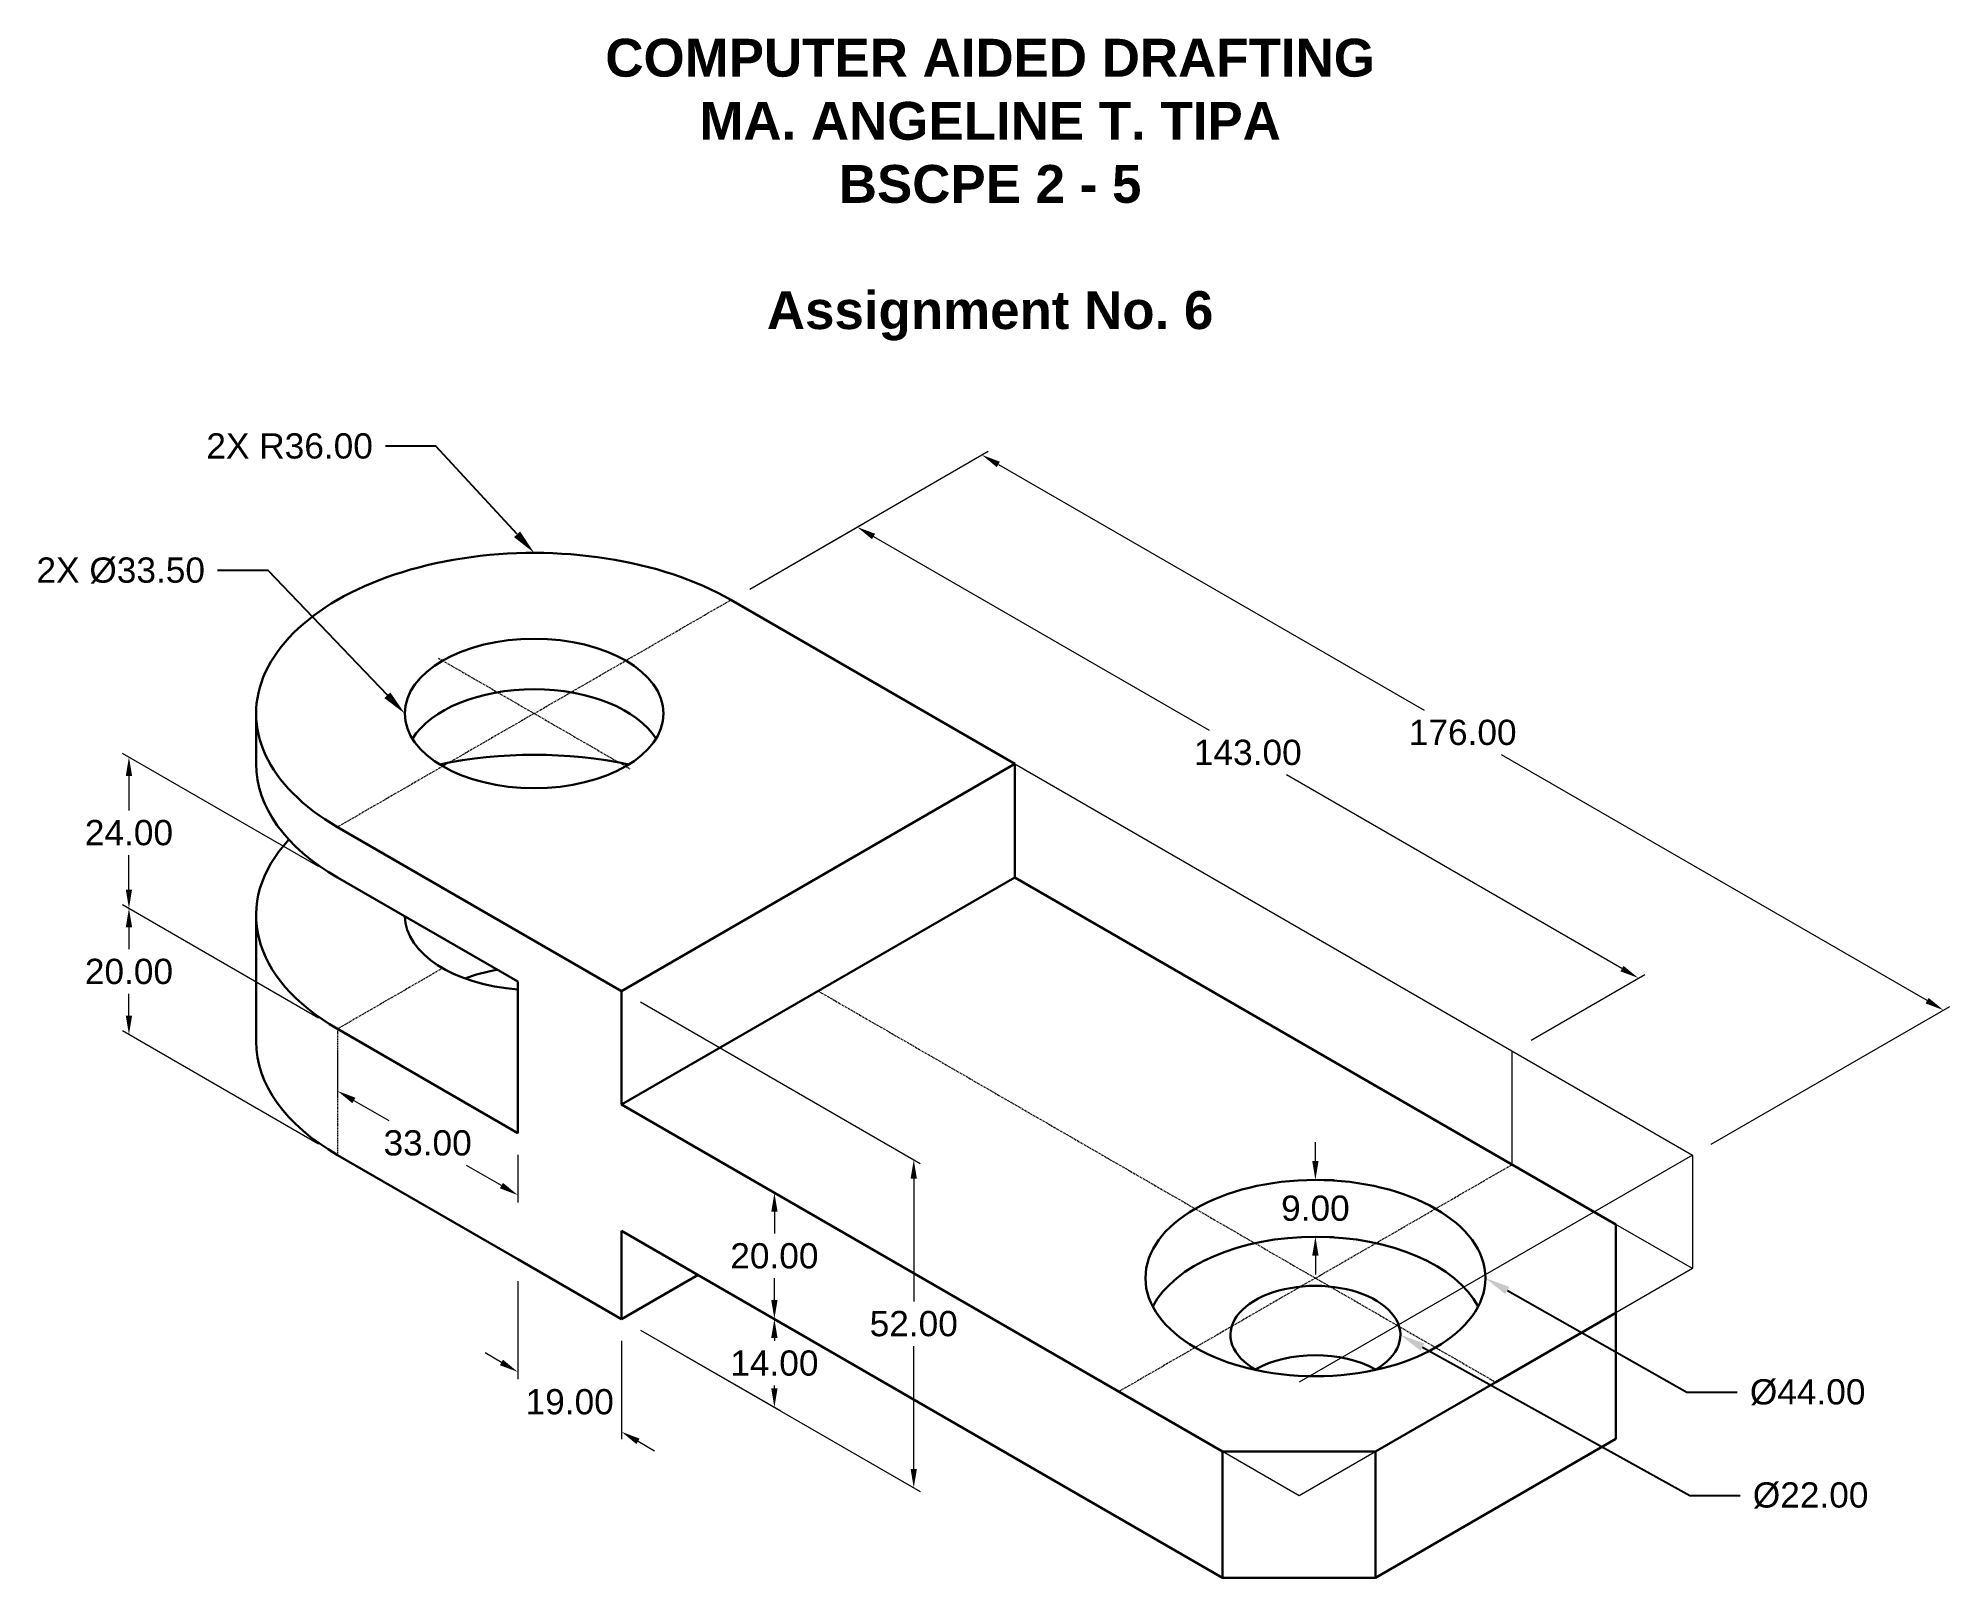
# Model space of a CAD drawing. Header units: inches. Extents: x 3408 to 3711, y 2978 to 3222.
import ezdxf
from ezdxf import colors
from ezdxf.entities.mleader import LeaderData, LeaderLine
from ezdxf.math import Vec2, Vec3

# ---------------------------------------------------------------- set-up
doc = ezdxf.new("R2010")
doc.units = ezdxf.units.IN
doc.header["$LTSCALE"] = 0.01
doc.header["$MEASUREMENT"] = 0
doc.linetypes.add('ACAD_ISO08W100', pattern=[36, 24, -3, 6, -3])
for name, color, linetype, lineweight in [('center line', 140, 'ACAD_ISO08W100', 13), ('extension line', 110, 'Continuous', 13), ('guide line', 170, 'Continuous', 9), ('object line', 7, 'Continuous', 30)]:
    doc.layers.add(name, color=color, linetype=linetype, lineweight=lineweight)
doc.styles.get("Standard").update_dxf_attribs({"font": 'arial.ttf'})
doc.dimstyles.new('ISO-25', dxfattribs={"dimtxt": 4, "dimasz": 3, "dimexe": 1, "dimexo": 3, "dimgap": 1.5, "dimtad": 0, "dimtih": 1, "dimtoh": 1, "dimzin": 1, "dimdsep": 46, "dimtxsty": 'Standard', "dimcen": 0.5, "dimadec": 0, "dimazin": 0, "dimtfac": 1, "dimtofl": 0, "dimtmove": 0, "dimatfit": 3, "dimfxl": 0.03937, "dimlwd": 13, "dimlwe": 13, "dimarcsym": 0})

# ---------------------------------------------------------------- blocks, each defined once
blk = doc.blocks.new('*D0')
at = {"layer": 'Defpoints', "color": 0, "transparency": 16777216}
for p in [(3455.73, 3089.39), (3422.66, 3084.48), (3455.73, 3065.39)]:
    blk.add_point(p, dxfattribs=at)
at = {"layer": 'extension line', "color": 0, "linetype": 'Continuous', "lineweight": 13, "transparency": 16777216}
for p, q in [((3452.73, 3091.12), (3421.66, 3109.06)), ((3422.66, 3105.48), (3422.66, 3100.02)), ((3422.66, 3087.48), (3422.66, 3092.94)), ((3452.73, 3067.12), (3421.66, 3085.06))]:
    blk.add_line(p, q, dxfattribs=at)
at = {"layer": 'extension line', "color": 0, "transparency": 16777216}
for points in [[(3422.16, 3105.48), (3423.16, 3105.48), (3422.66, 3108.48)], [(3422.16, 3087.48), (3423.16, 3087.48), (3422.66, 3084.48)]]:
    blk.add_solid(points, dxfattribs=at)
at = {"layer": 'extension line', "color": 0, "transparency": 16777216, "insert": (3422.66, 3096.48), "char_height": 4, "attachment_point": 5}
blk.add_mtext('24.00', dxfattribs=at)
blk = doc.blocks.new('*D1')
at = {"layer": 'Defpoints', "color": 0, "transparency": 16777216}
for p in [(3422.66, 3064.48), (3455.73, 3065.39), (3455.73, 3045.39)]:
    blk.add_point(p, dxfattribs=at)
at = {"layer": 'extension line', "color": 0, "linetype": 'Continuous', "lineweight": 13, "transparency": 16777216}
for p, q in [((3452.73, 3067.12), (3421.66, 3085.06)), ((3422.66, 3081.48), (3422.66, 3078.02)), ((3422.66, 3067.48), (3422.66, 3070.94)), ((3452.73, 3047.12), (3421.66, 3065.06))]:
    blk.add_line(p, q, dxfattribs=at)
at = {"layer": 'extension line', "color": 0, "transparency": 16777216}
for points in [[(3422.16, 3081.48), (3423.16, 3081.48), (3422.66, 3084.48)], [(3422.16, 3067.48), (3423.16, 3067.48), (3422.66, 3064.48)]]:
    blk.add_solid(points, dxfattribs=at)
at = {"layer": 'extension line', "color": 0, "transparency": 16777216, "insert": (3422.66, 3074.48), "char_height": 4, "attachment_point": 5}
blk.add_mtext('20.00', dxfattribs=at)
blk = doc.blocks.new('*D2')
at = {"layer": 'Defpoints', "color": 0, "transparency": 16777216}
for p in [(3455.73, 3065.39), (3484.3, 3048.89), (3484.3, 3039.05)]:
    blk.add_point(p, dxfattribs=at)
at = {"layer": 'extension line', "color": 0, "linetype": 'Continuous', "lineweight": 13, "transparency": 16777216}
for p, q in [((3455.73, 3061.93), (3455.73, 3054.4)), ((3458.32, 3054.05), (3463.88, 3050.85)), ((3484.3, 3045.43), (3484.3, 3037.9)), ((3481.71, 3040.55), (3476.15, 3043.76))]:
    blk.add_line(p, q, dxfattribs=at)
at = {"layer": 'extension line', "color": 0, "transparency": 16777216}
for points in [[(3458.57, 3054.48), (3458.07, 3053.62), (3455.73, 3055.55)], [(3481.96, 3040.98), (3481.46, 3040.12), (3484.3, 3039.05)]]:
    blk.add_solid(points, dxfattribs=at)
at = {"layer": 'extension line', "color": 0, "transparency": 16777216, "insert": (3470.01, 3047.3), "char_height": 4, "attachment_point": 5}
blk.add_mtext('33.00', dxfattribs=at)
blk = doc.blocks.new('*D3')
at = {"layer": 'Defpoints', "color": 0, "transparency": 16777216}
for p in [(3500.76, 3033.39), (3500.76, 3019.39), (3524.98, 3005.4)]:
    blk.add_point(p, dxfattribs=at)
at = {"layer": 'extension line', "color": 0, "linetype": 'Continuous', "lineweight": 13, "transparency": 16777216}
for p, q in [((3503.76, 3031.66), (3525.98, 3018.83)), ((3503.76, 3017.66), (3525.98, 3004.83)), ((3524.98, 3016.4), (3524.98, 3015.95)), ((3524.98, 3008.4), (3524.98, 3008.86))]:
    blk.add_line(p, q, dxfattribs=at)
at = {"layer": 'extension line', "color": 0, "transparency": 16777216}
for points in [[(3524.48, 3016.4), (3525.48, 3016.4), (3524.98, 3019.4)], [(3524.48, 3008.4), (3525.48, 3008.4), (3524.98, 3005.4)]]:
    blk.add_solid(points, dxfattribs=at)
at = {"layer": 'extension line', "color": 0, "transparency": 16777216, "insert": (3524.98, 3012.4), "char_height": 4, "attachment_point": 5}
blk.add_mtext('14.00', dxfattribs=at)
blk = doc.blocks.new('*D4')
at = {"layer": 'Defpoints', "color": 0, "transparency": 16777216}
for p in [(3500.76, 3053.39), (3500.76, 3033.39), (3524.98, 3019.4)]:
    blk.add_point(p, dxfattribs=at)
at = {"layer": 'extension line', "color": 0, "linetype": 'Continuous', "lineweight": 13, "transparency": 16777216}
for p, q in [((3503.76, 3051.66), (3525.98, 3038.83)), ((3524.98, 3036.4), (3524.98, 3032.95)), ((3503.76, 3031.66), (3525.98, 3018.83)), ((3524.98, 3022.4), (3524.98, 3025.86))]:
    blk.add_line(p, q, dxfattribs=at)
at = {"layer": 'extension line', "color": 0, "transparency": 16777216}
for points in [[(3524.48, 3036.4), (3525.48, 3036.4), (3524.98, 3039.4)], [(3524.48, 3022.4), (3525.48, 3022.4), (3524.98, 3019.4)]]:
    blk.add_solid(points, dxfattribs=at)
at = {"layer": 'extension line', "color": 0, "transparency": 16777216, "insert": (3524.98, 3029.4), "char_height": 4, "attachment_point": 5}
blk.add_mtext('20.00', dxfattribs=at)
blk = doc.blocks.new('*D5')
at = {"layer": 'Defpoints', "color": 0, "transparency": 16777216}
for p in [(3500.76, 3071.39), (3547.07, 3044.65), (3500.76, 3019.39)]:
    blk.add_point(p, dxfattribs=at)
at = {"layer": 'extension line', "color": 0, "linetype": 'Continuous', "lineweight": 13, "transparency": 16777216}
for p, q in [((3503.76, 3069.66), (3548.07, 3044.07)), ((3547.07, 3041.65), (3547.07, 3022.19)), ((3503.76, 3017.66), (3548.07, 2992.07)), ((3547.07, 2995.65), (3547.07, 3015.11))]:
    blk.add_line(p, q, dxfattribs=at)
at = {"layer": 'extension line', "color": 0, "transparency": 16777216}
for points in [[(3546.57, 3041.65), (3547.57, 3041.65), (3547.07, 3044.65)], [(3546.57, 2995.65), (3547.57, 2995.65), (3547.07, 2992.65)]]:
    blk.add_solid(points, dxfattribs=at)
at = {"layer": 'extension line', "color": 0, "transparency": 16777216, "insert": (3547.07, 3018.65), "char_height": 4, "attachment_point": 5}
blk.add_mtext('52.00', dxfattribs=at)
blk = doc.blocks.new('*D6')
at = {"layer": 'Defpoints', "color": 0, "transparency": 16777216}
for p in [(3610.74, 3041.45), (3610.74, 3041.45), (3610.74, 3032.45)]:
    blk.add_point(p, dxfattribs=at)
at = {"layer": 'extension line', "color": 0, "linetype": 'Continuous', "lineweight": 13, "transparency": 16777216}
for p, q in [((3610.74, 3044.45), (3610.74, 3047.45)), ((3613.74, 3041.45), (3611.74, 3041.45)), ((3613.74, 3032.45), (3611.74, 3032.45)), ((3610.74, 3029.45), (3610.74, 3026.45))]:
    blk.add_line(p, q, dxfattribs=at)
at = {"layer": 'extension line', "color": 0, "transparency": 16777216}
for points in [[(3610.24, 3044.45), (3611.24, 3044.45), (3610.74, 3041.45)], [(3610.24, 3029.45), (3611.24, 3029.45), (3610.74, 3032.45)]]:
    blk.add_solid(points, dxfattribs=at)
at = {"layer": 'extension line', "color": 0, "transparency": 16777216, "insert": (3610.74, 3036.95), "char_height": 4, "attachment_point": 5}
blk.add_mtext('9.00', dxfattribs=at)
blk = doc.blocks.new('*D7')
at = {"layer": 'Defpoints', "color": 0, "transparency": 16777216}
for p in [(3518.08, 3133.39), (3661.94, 3073.45), (3641.92, 3061.89)]:
    blk.add_point(p, dxfattribs=at)
at = {"layer": 'extension line', "color": 0, "linetype": 'Continuous', "lineweight": 13, "transparency": 16777216}
for p, q in [((3521.08, 3135.12), (3539.1, 3145.53)), ((3540.7, 3143.45), (3593.88, 3112.74)), ((3659.34, 3074.95), (3606.16, 3105.66)), ((3644.92, 3063.62), (3662.94, 3074.03))]:
    blk.add_line(p, q, dxfattribs=at)
at = {"layer": 'extension line', "color": 0, "transparency": 16777216}
for points in [[(3540.95, 3143.88), (3540.45, 3143.02), (3538.1, 3144.95)], [(3659.59, 3075.38), (3659.09, 3074.52), (3661.94, 3073.45)]]:
    blk.add_solid(points, dxfattribs=at)
at = {"layer": 'extension line', "color": 0, "transparency": 16777216, "insert": (3600.02, 3109.2), "char_height": 4, "attachment_point": 5}
blk.add_mtext('143.00', dxfattribs=at)
blk = doc.blocks.new('*D8')
at = {"layer": 'Defpoints', "color": 0, "transparency": 16777216}
for p in [(3518.08, 3133.39), (3710.3, 3068.37), (3670.5, 3045.39)]:
    blk.add_point(p, dxfattribs=at)
at = {"layer": 'extension line', "color": 0, "linetype": 'Continuous', "lineweight": 13, "transparency": 16777216}
for p, q in [((3521.08, 3135.12), (3558.88, 3156.95)), ((3560.48, 3154.87), (3627.96, 3115.91)), ((3707.71, 3069.87), (3640.23, 3108.83)), ((3673.5, 3047.12), (3711.3, 3068.95))]:
    blk.add_line(p, q, dxfattribs=at)
at = {"layer": 'extension line', "color": 0, "transparency": 16777216}
for points in [[(3560.73, 3155.3), (3560.23, 3154.44), (3557.88, 3156.37)], [(3707.96, 3070.3), (3707.46, 3069.44), (3710.3, 3068.37)]]:
    blk.add_solid(points, dxfattribs=at)
at = {"layer": 'extension line', "color": 0, "transparency": 16777216, "insert": (3634.09, 3112.37), "char_height": 4, "attachment_point": 5}
blk.add_mtext('176.00', dxfattribs=at)
blk = doc.blocks.new('*D9')
at = {"layer": 'Defpoints', "color": 0, "transparency": 16777216}
for p in [(3484.3, 3028.89), (3500.76, 3019.39), (3500.76, 3001.52)]:
    blk.add_point(p, dxfattribs=at)
at = {"layer": 'extension line', "color": 0, "linetype": 'Continuous', "lineweight": 13, "transparency": 16777216}
for p, q in [((3484.3, 3025.43), (3484.3, 3009.86)), ((3500.76, 3015.93), (3500.76, 3000.36)), ((3481.71, 3012.52), (3479.11, 3014.02)), ((3503.36, 3000.02), (3505.95, 2998.52))]:
    blk.add_line(p, q, dxfattribs=at)
at = {"layer": 'extension line', "color": 0, "transparency": 16777216}
for points in [[(3481.96, 3012.95), (3481.46, 3012.08), (3484.3, 3011.02)], [(3503.61, 3000.45), (3503.11, 2999.58), (3500.76, 3001.52)]]:
    blk.add_solid(points, dxfattribs=at)
at = {"layer": 'extension line', "color": 0, "transparency": 16777216, "insert": (3492.53, 3006.27), "char_height": 4, "attachment_point": 5}
blk.add_mtext('19.00', dxfattribs=at)

msp = doc.modelspace()

# ---------------------------------------------------------------- linework, layer by layer
at = {"layer": 'center line'}
for p, q in [((3486.902, 3115.39), (3518.079, 3133.39)), ((3471.747, 3124.14), (3502.057, 3106.64)), ((3486.902, 3115.39), (3455.725, 3097.39)), ((3472.396, 3075.015), (3455.725, 3065.39)), ((3531.935, 3071.39), (3610.744, 3025.89)), ((3455.725, 3065.39), (3455.725, 3045.39)), ((3610.744, 3025.89), (3641.921, 3043.89)), ((3610.744, 3025.89), (3579.567, 3007.89)), ((3610.744, 3025.89), (3639.322, 3009.39))]:
    msp.add_line(p, q, dxfattribs=at)
at = {"layer": 'guide line'}
for p, q in [((3563.112, 3107.39), (3670.499, 3045.39)), ((3641.921, 3043.89), (3641.921, 3061.89)), ((3670.499, 3045.39), (3608.146, 3009.39)), ((3670.499, 3045.39), (3670.499, 3027.39)), ((3670.499, 3027.39), (3658.375, 3034.39)), ((3670.499, 3027.39), (3608.146, 2991.39)), ((3608.146, 2991.39), (3596.021, 2998.39))]:
    msp.add_line(p, q, dxfattribs=at)
at = {"layer": 'object line'}
for p, q in [((3518.079, 3133.39), (3563.112, 3107.39)), ((3442.811, 3115.39), (3442.811, 3107.39)), ((3563.112, 3107.39), (3500.758, 3071.39)), ((3563.112, 3089.39), (3563.112, 3107.39)), ((3500.758, 3071.39), (3455.725, 3097.39)), ((3484.304, 3072.89), (3455.725, 3089.39)), ((3500.758, 3053.39), (3563.112, 3089.39)), ((3658.375, 3034.39), (3563.112, 3089.39)), ((3442.811, 3083.39), (3442.811, 3063.39)), ((3484.304, 3048.89), (3484.304, 3072.89)), ((3500.758, 3071.39), (3500.758, 3053.39)), ((3455.725, 3065.39), (3484.304, 3048.89)), ((3596.021, 2998.39), (3500.758, 3053.39)), ((3455.725, 3045.39), (3484.304, 3028.89)), ((3500.758, 3019.39), (3500.758, 3033.39)), ((3596.021, 2978.39), (3500.758, 3033.39)), ((3658.375, 3020.39), (3658.375, 3034.39)), ((3484.304, 3028.89), (3500.758, 3019.39)), ((3500.758, 3019.39), (3512.883, 3026.39)), ((3639.322, 3009.39), (3658.375, 3020.39)), ((3658.375, 3020.39), (3658.375, 3000.39)), ((3639.322, 3009.39), (3620.27, 2998.39)), ((3658.375, 3000.39), (3620.27, 2978.39)), ((3620.27, 2998.39), (3596.021, 2998.39)), ((3596.021, 2998.39), (3596.021, 2978.39)), ((3620.27, 2998.39), (3620.27, 2978.39)), ((3620.27, 2978.39), (3596.021, 2978.39))]:
    msp.add_line(p, q, dxfattribs=at)
for centre, major_axis, start_param, end_param in [((3486.902, 3115.39), (-44.091, 0), 3.9269908, 7.0685835), ((3486.902, 3107.39), (-20.514, 0), 3.486089, 5.938689), ((3486.902, 3083.39), (-44.091, 0), 10.6479397, 11.3432089), ((3486.902, 3107.39), (-44.091, 0), 6.2831853, 7.0685835), ((3486.902, 3083.39), (-44.091, 0), 5.7923026, 7.0685835), ((3486.902, 3083.39), (-20.514, 0), 6.2964415, 7.7269946), ((3486.902, 3063.39), (-20.514, 0), 4.9998526, 5.2779154), ((3486.902, 3063.39), (-44.091, 0), 0, 0.7853982), ((3610.744, 3016.89), (-26.944, 0), 3.4350578, 5.9897202), ((3610.744, 3016.89), (-13.472, 0), 2.3409258, 7.0838521), ((3610.744, 3005.89), (-13.472, 0), 3.9269908, 5.4977871)]:
    msp.add_ellipse(centre, major_axis=major_axis, ratio=0.5773503, start_param=start_param, end_param=end_param, dxfattribs=at)
for centre, major_axis in [((3486.902, 3115.39), (-20.514, 0)), ((3610.744, 3025.89), (-26.944, 0))]:
    msp.add_ellipse(centre, major_axis=major_axis, ratio=0.5773503, dxfattribs=at)

# ---------------------------------------------------------------- texts
at = {"layer": 'object line', "insert": (3493.496, 3222.337), "char_height": 6, "attachment_point": 1}
msp.add_mtext_dynamic_manual_height_columns('\\pxqc;{\\fArial|b1|i0|c0|p34;COMPUTER AIDED DRAFTING\\PMA. ANGELINE T. TIPA\\PBSCPE 2 - 5\\P\\PAssignment No. 6}', width=131.35877, gutter_width=30, heights=[0], dxfattribs=at)

# ---------------------------------------------------------------- dimensions: what is measured, and where the dimension line sits
at = {"layer": 'extension line'}
for p1, p2, distance, picture, middle in [((3518.079, 3133.39), (3670.499, 3045.39), 39.804, '*D8', (3634.093, 3112.371)), ((3518.079, 3133.39), (3641.921, 3061.89), 20.02, '*D7', (3600.02, 3109.199)), ((3455.725, 3089.39), (3455.725, 3065.39), -33.066, '*D0', (3422.659, 3096.481)), ((3500.758, 3019.39), (3500.758, 3071.39), -46.316, '*D5', (3547.075, 3018.65)), ((3455.725, 3065.39), (3484.304, 3048.89), -8.521, '*D2', (3470.014, 3047.301)), ((3500.758, 3053.39), (3500.758, 3033.39), 24.224, '*D4', (3524.983, 3029.404)), ((3610.744, 3032.447), (3610.744, 3041.447), 0, '*D6', (3610.744, 3036.947)), ((3484.304, 3028.89), (3500.758, 3019.39), -15.479, '*D9', (3492.531, 3006.267))]:
    dim = msp.add_aligned_dim(p1=p1, p2=p2, distance=distance, dimstyle='ISO-25', dxfattribs=at)
    dim.commit()
    dim.dimension.update_dxf_attribs({"geometry": picture, "text_midpoint": middle})
for base, p1, p2, picture, middle in [((3422.659, 3064.481), (3455.725, 3065.39), (3455.725, 3045.39), '*D1', (3422.659, 3074.481)), ((3524.983, 3005.404), (3500.758, 3033.39), (3500.758, 3019.39), '*D3', (3524.983, 3012.404))]:
    dim = msp.add_linear_dim(base=base, p1=p1, p2=p2, angle=270, dimstyle='ISO-25', dxfattribs=at)
    dim.commit()
    dim.dimension.update_dxf_attribs({"geometry": picture, "text_midpoint": middle, "dimtype": 161})

# ---------------------------------------------------------------- leaders
ml = msp.add_multileader_mtext('Standard', dxfattribs=at)
ml.set_content('2X R36.00', color=256)
ml.set_leader_properties()
ml.build(insert=Vec2(0, 0))
ctx = ml.context
ctx.base_point, ctx.plane_origin = Vec3(3433.357, 3157.767), Vec3(3486.902, 3140.846)
ctx.text_align_type = 2
notes = []
notes.append((ctx, [(0, (1, 1, 0), (3471.332, 3157.767), (-1, 0), 8, [(0, [(3486.902, 3140.846)], 0, [])])]))
ctx.mtext.insert, ctx.mtext.alignment, ctx.mtext.flow_direction = Vec3(3461.332, 3159.803), 3, 5
ml = msp.add_multileader_mtext('Standard', dxfattribs=at)
ml.set_content('2X %%C33.50', color=256)
ml.set_leader_properties()
ml.build(insert=Vec2(0, 0))
ctx = ml.context
ctx.base_point, ctx.plane_origin = Vec3(3406.426, 3138.042), Vec3(3466.388, 3115.39)
ctx.text_align_type = 2
notes.append((ctx, [(0, (1, 1, 0), (3444.713, 3138.042), (-1, 0), 8, [(0, [(3466.388, 3115.39)], 0, [])])]))
ctx.mtext.insert, ctx.mtext.alignment, ctx.mtext.flow_direction = Vec3(3434.713, 3140.123), 3, 5
ml = msp.add_multileader_mtext('Standard', dxfattribs=at)
ml.set_content('%%C44.00', color=256)
ml.set_leader_properties()
ml.build(insert=Vec2(0, 0))
ctx = ml.context
ctx.base_point, ctx.plane_origin = Vec3(3677.617, 3007.785), Vec3(3637.688, 3025.89)
notes.append((ctx, [(0, (1, 1, 0), (3669.617, 3007.785), (1, 0), 8, [(0, [(3637.688, 3025.89)], 0, [])])]))
ctx.mtext.insert, ctx.mtext.flow_direction = Vec3(3679.617, 3009.865), 5
ml = msp.add_multileader_mtext('Standard', dxfattribs=at)
ml.set_content('%%C22.00', color=256)
ml.set_leader_properties()
ml.build(insert=Vec2(0, 0))
ctx = ml.context
ctx.base_point, ctx.plane_origin = Vec3(3678.084, 2991.437), Vec3(3624.216, 3016.89)
notes.append((ctx, [(0, (1, 1, 0), (3670.084, 2991.437), (1, 0), 8, [(0, [(3624.216, 3016.89)], 0, [])])]))
ctx.mtext.insert, ctx.mtext.flow_direction = Vec3(3680.084, 2993.517), 5
for ctx, leaders in notes:
    for number, flags, end, landing, length, lines in leaders:
        leader = LeaderData()
        leader.index, (leader.has_last_leader_line, leader.has_dogleg_vector, leader.attachment_direction) = number, flags
        leader.last_leader_point, leader.dogleg_vector, leader.dogleg_length = Vec3(end), Vec3(landing), length
        for number, points, colour, breaks in lines:
            line = LeaderLine()
            line.index, line.vertices, line.color, line.breaks = number, Vec3.list(points), colors.encode_raw_color(colour), breaks
            leader.lines.append(line)
        ctx.leaders.append(leader)

doc.saveas('drawing.dxf')
